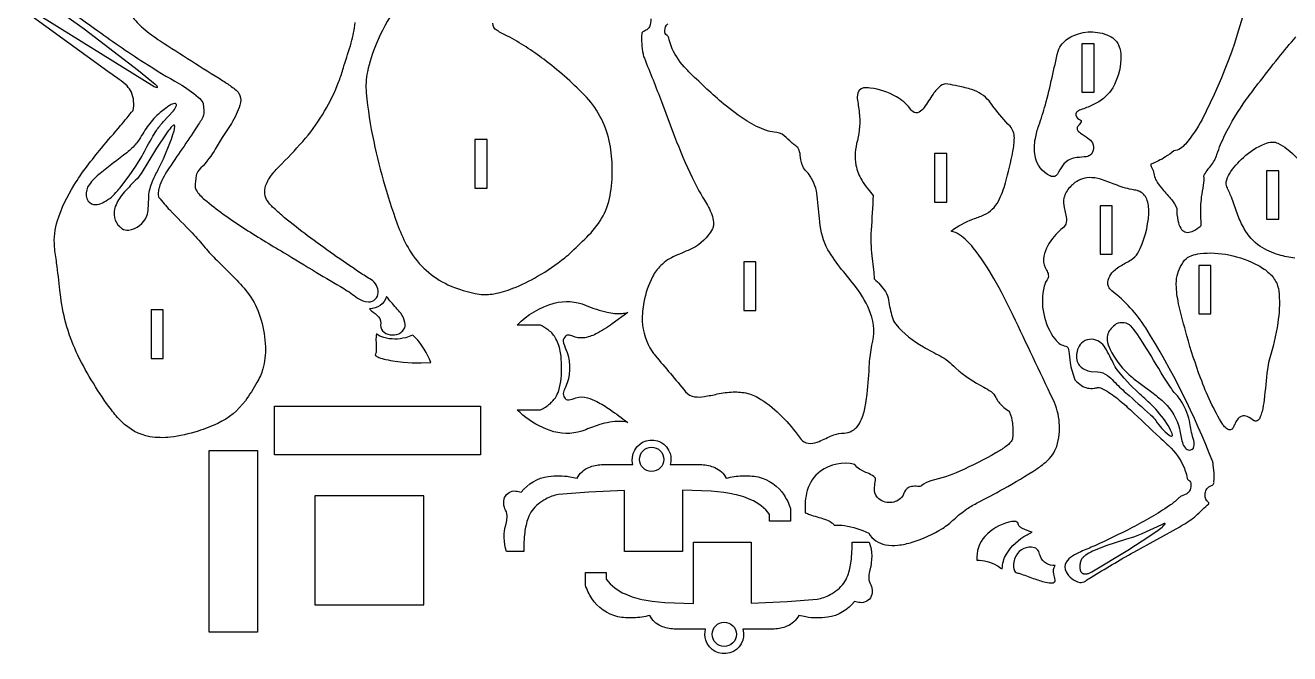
# Model space of a CAD drawing. Extents: x 8 to 111, y -36 to 70.
# Drawn here: x 12.7 to 65, y -36 to -10.1 of the extents above; entities that cross this region are included whole.
import ezdxf

# ---------------------------------------------------------------- set-up
doc = ezdxf.new("R2010")
doc.units = 0
doc.header["$MEASUREMENT"] = 0
doc.layers.get('0').update_dxf_attribs({"linetype": 'CONTINUOUS'})

msp = doc.modelspace()

# ---------------------------------------------------------------- linework, layer by layer
for points in [[(63.362, -8.292, -0.06998), (61.338, -13.997, -0.054587), (60.653, -15.015, -0.060533), (60.452, -15.197, -0.121482), (60.17, -15.297, -0.017862), (59.832, -15.543, -0.052111), (59.225, -15.841, 0.084045), (59.234, -15.944), (59.293, -16.05, -0.07001), (59.362, -16.295, 0.083688), (59.451, -16.527, 0.054453), (59.699, -16.877, -0.011189), (60.087, -17.32, -0.080114), (60.293, -17.666, 0.047416), (60.339, -18.173, 0.07289), (60.456, -18.486, 0.34604), (60.861, -18.641, 0.088409), (61.14, -18.502, 0.023316), (61.303, -18.379, -0.012067), (61.289, -17.597, -0.027321), (61.322, -17.195, 0.002834), (61.403, -16.711, 0.056011), (61.415, -16.329, -0.071074), (61.704, -15.912, 0.082801), (61.956, -15.437, -0.039303), (62.284, -14.637, -0.041317), (63.166, -13.178, -0.01279), (63.649, -12.533, -0.002575), (64.491, -11.452, -0.004557), (65.217, -10.588, 0.037227)], [(13.791, -8.997, -0.012383), (15.609, -10.246, 0.01223), (17.647, -11.646, 0.014301), (19.107, -12.523, -0.042411), (19.9, -13.085, -0.088325), (20.072, -13.304, -0.076044), (20.094, -13.381, -0.015369), (20.123, -13.656, -0.136441), (20.035, -13.981, -0.018535), (19.903, -14.193, -0.004199), (18.688, -15.991, 0.056207), (18.307, -16.705, 0.042412), (18.239, -16.953, 0.058848), (18.243, -17.18, 0.101927), (18.259, -17.212, 0.020438), (18.708, -17.729, 0.001728), (19.636, -18.681, -0.020685), (20.17, -19.289, 0.02085), (20.648, -19.806, -0.00626), (21.476, -20.623, -0.039956), (22.053, -21.327, -0.082891), (22.484, -22.28, -0.058029), (22.663, -23.383, -0.073607), (22.554, -24.296, -0.06477), (22.312, -24.847, -0.025886), (21.835, -25.604, -0.122847), (20.698, -26.54, -0.042927), (19.88, -26.857, -0.04576), (18.74, -27.112, -0.066833), (17.894, -27.091, -0.15539), (16.721, -26.465, -0.040173), (16.3, -25.982, -0.047028), (14.916, -23.726, -0.081292), (14.21, -21.33), (14.174, -21.048, 0.005529), (14.04, -19.919, -0.015685), (13.953, -19.249, -0.097684), (14.075, -18.167, -0.061349), (14.754, -16.721, -0.026208), (15.297, -15.929, -0.013982), (15.891, -15.181, -0.00225), (16.678, -14.25, 0.007118), (17.194, -13.623, 0.158315), (17.126, -12.876, 0.086471), (16.946, -12.615, 0.049518), (16.624, -12.343, -0.002364), (16.156, -12.021), (12.745, -9.54, -0.234918)], [(17.139, -9.723, 0.053471), (17.611, -10.23, 0.031193), (18.313, -10.752, 0.005735), (20.909, -12.4, -0.016271), (21.3, -12.672, -0.02397), (21.496, -12.833, -0.055798), (21.567, -12.917, -0.188357), (21.631, -13.304, -0.075838), (21.305, -14.076, -0.013639), (20.879, -14.743, 0.016874), (20.542, -15.299, -0.05711), (19.909, -16.091, 0.143129), (19.806, -16.313, 0.024664), (19.757, -16.767, 0.147362), (19.801, -16.917, 0.073921), (20.142, -17.298, 0.029468), (21.732, -18.455, 0.010233), (23.411, -19.486, -0.002494), (24.768, -20.31, -0.00755), (25.896, -20.975, -0.015708), (26.469, -21.368, 0.136557), (26.916, -21.525, 0.202531), (27.196, -21.417, 0.202531), (27.314, -21.142, 0.257056), (27.041, -20.616, -0.018466), (26.551, -20.309, -0.011831), (24.403, -18.801, -0.012523), (23.454, -18.051, -0.011359), (23.001, -17.651, -0.059781), (22.708, -17.306, -0.219913), (22.701, -16.655, -0.052083), (22.831, -16.414, -0.045968), (23.214, -15.954, 0.014814), (24.207, -14.901, 0.082566), (25.629, -12.593, 0.009935), (25.822, -12.074, 0.020498), (25.901, -11.788, 0.001991), (26.205, -10.833, 0.048804), (26.36, -10, 0.041593)], [(28.019, -9.417, 0.052119), (27.237, -10.891, 0.048738), (26.87, -12.033, 0.069553), (26.823, -12.901, 0.030199), (27.133, -14.908, 0.039197), (28.188, -18.519, 0.040842), (28.613, -19.393, 0.148619), (30.2, -20.818, 0.064931), (31.488, -21.206, 0.081587), (32.097, -21.192, 0.051308), (32.882, -20.965, 0.041327), (33.9, -20.47, 0.039479), (35.025, -19.706, 0.020029), (35.309, -19.45, 0.008735), (36.022, -18.761, 0.066326), (36.604, -17.971, 0.084353), (36.915, -17.015, 0.046386), (36.979, -15.894, 0.044458), (36.859, -14.874, 0.138648), (35.828, -12.979, 0.036036), (34.153, -11.515, 0.03862), (32.656, -10.554, -0.013076), (32.227, -10.331, -0.256246), (32.05, -10.028, -0.097939)], [(38.571, -9.841, -0.140348), (38.517, -10.179, -0.115718), (38.415, -10.293, -0.016804), (38.248, -10.386, 0.169919), (38.203, -10.45, 0.066528), (38.255, -11.291, 0.032101), (38.31, -11.472, -0.004185), (39.017, -13.261), (39.56, -14.702, 0.022577), (40.282, -16.397, 0.024484), (40.873, -17.461, -0.074094), (41.141, -18.089, -0.078605), (41.163, -18.372, -0.085388), (41.121, -18.515, -0.157876), (40.284, -19.319, -0.015027), (39.587, -19.622, 0.088726), (38.986, -20.026, 0.077435), (38.647, -20.486, 0.071898), (38.291, -21.532, 0.056234), (38.223, -22.316, 0.136048), (38.628, -23.569, 0.025751), (38.76, -23.743, -0.003037), (40.01, -25.233, 0.185472), (40.383, -25.442, 0.073927), (40.786, -25.432, 0.013651), (41.317, -25.327, -0.038402), (41.976, -25.243, -0.065435), (42.576, -25.301, -0.074086), (43.122, -25.549, -0.057981), (44.001, -26.268, -0.041948), (44.698, -27.099, 0.096682), (44.903, -27.298, 0.175819), (45.267, -27.359, 0.069264), (45.602, -27.251, -0.013037), (46.137, -27.015, -0.098865), (46.557, -26.941, 0.227542), (47.134, -26.625, 0.073116), (47.318, -26.266, 0.049065), (47.457, -25.71, 0.014524), (47.506, -25.329, 0.010672), (47.606, -24.075, -0.035374), (47.709, -23.316, 0.162658), (47.651, -21.999, 0.071378), (47.055, -20.937, 0.01417), (46.456, -20.184, -0.039248), (45.892, -19.372, -0.109259), (45.553, -18.222, -0.001575), (45.45, -17.16, 0.109601), (45.161, -16.337, 0.058406), (44.961, -16.104, -0.106958), (44.825, -15.867, -0.051112), (44.749, -15.469, 0.085943), (44.67, -15.204, 0.137702), (44.522, -15.06, -0.033512), (44.384, -14.951, 0.015383), (44.085, -14.673, 0.194987), (43.669, -14.522, -0.062122), (43.353, -14.453, -0.062368), (42.56, -14.07, -0.032152), (41.59, -13.36, -0.022879), (40.221, -12.094, -0.008273), (39.95, -11.826, -0.088822), (39.413, -10.965, -0.053829), (39.32, -10.628, 0.220538), (39.246, -10.539, -0.271521), (39.151, -10.323, -0.178558), (39.274, -10.047, -0.118018)], [(65.175, -19.719, -0.057275), (64.51, -19.583, -0.071349), (63.727, -19.228, -0.124192), (63.082, -18.516, -0.041646), (62.822, -17.947), (62.55, -17.205, 0.018014), (62.357, -16.772, -0.131984), (62.337, -16.573, -0.094232), (62.47, -16.236, -0.073047), (63.052, -15.563, -0.082455), (63.931, -14.997, -0.081448), (64.233, -14.928, -0.11459), (64.47, -14.978, -0.066452), (64.84, -15.206, -0.086175), (65.658, -16.113, -0.060101)]]:
    msp.add_lwpolyline(points, format="xyb")
for points in [[(17.414, -11.994), (15.177, -10.271), (14.467, -9.766), (13.827, -9.346, 0.027276), (13.361, -9.083, 0.025132), (13.146, -8.996, 0.246844), (12.865, -9.052, 0.338963), (12.837, -9.212, 0.098868), (12.984, -9.412, 0.047204), (13.348, -9.709), (18.067, -12.637, 0.053158), (18.198, -12.673, 0.332463), (18.211, -12.662, 0.203211), (18.192, -12.63, 0.037616), (18.106, -12.55)], [(56.226, -14.265, 0.201448), (56.175, -14.388, 0.182615), (56.232, -14.492, 0.048163), (56.315, -14.56, -0.017302), (56.627, -14.767, -0.106652), (56.809, -14.968, -0.208465), (56.827, -15.31, -0.238412), (56.669, -15.503, -0.071048), (56.572, -15.533, -0.020422), (56.172, -15.571, 0.086864), (55.878, -15.644, 0.119227), (55.572, -15.913, 0.008309), (55.365, -16.253, -0.119266), (55.253, -16.348, -0.195748), (55.07, -16.328, -0.245914), (54.445, -15.501, -0.096477), (54.456, -14.778, -0.041475), (54.599, -14.249, 0.007767), (54.87, -13.396, 0.014412), (55.145, -12.265, -0.001853), (55.393, -11.183, -0.11905), (55.568, -10.871, -0.116234), (56.05, -10.529, -0.226367), (57.592, -10.587, -0.206383), (57.942, -11.069, -0.082071), (57.987, -11.523, -0.112914), (57.652, -12.696, -0.121606), (56.972, -13.327, -0.029837), (56.748, -13.438, -0.006524), (56.276, -13.619, 0.099306), (56.155, -13.703, 0.238744), (56.13, -13.82, 0.267261), (56.307, -14.011, -0.402861), (56.345, -14.09, -0.090508)], [(47.755, -17.13, -0.005192), (47.673, -18.566, 0.040364), (47.703, -19.631), (47.771, -20.201, -0.013822), (47.803, -20.58, -0.066446), (48.262, -21.097, -0.095429), (48.396, -21.456, 0.03458), (48.539, -22.148, 0.087039), (48.693, -22.452, 0.089503), (49.834, -23.385, 0.007519), (50.526, -23.756, -0.04621), (50.851, -23.966, -0.011476), (51.168, -24.26, 0.061893), (52.326, -25.049, -0.031087), (52.624, -25.228, -0.123813), (52.822, -25.477, 0.080509), (53.093, -25.835, 0.042425), (53.33, -26.004, -0.14463), (53.393, -26.073, -0.077169), (53.505, -26.529, -0.053784), (53.517, -27.143, -0.122168), (53.455, -27.285, -0.062647), (53.21, -27.514, -0.037068), (52.824, -27.76, -0.024393), (51.336, -28.515, -0.042734), (50.134, -28.915, 0.116168), (49.755, -29.114, -0.161787), (49.606, -29.141, 0.064963), (49.335, -29.149, 0.243564), (49.047, -29.372, -0.042897), (48.97, -29.542, -0.213048), (48.546, -29.8, -0.205086), (47.987, -29.66, -0.206603), (47.818, -29.307, -0.035713), (47.816, -29.188, -0.018705), (47.853, -28.881, 0.104334), (47.849, -28.8, 0.105457), (47.78, -28.729, 0.067315), (47.547, -28.602, -0.040494), (47.195, -28.428, -0.100922), (46.997, -28.237, 0.220634), (45.576, -28.514, 0.165031), (45.038, -29.306, 0.090437), (44.956, -30.226, 0.037949), (45.135, -30.3, 0.016013), (45.745, -30.489, -0.085591), (46.049, -30.64, -0.05419), (46.153, -30.742, -0.0549), (46.574, -30.759, -0.086619), (47.574, -31.073, 0.220654), (48.266, -31.548, 0.078704), (48.779, -31.566, 0.050029), (49.37, -31.444, 0.064092), (50.624, -30.873, 0.047455), (51.094, -30.504, -0.030573), (51.627, -30.071, -0.031097), (52.079, -29.807, 0.018267), (53.137, -29.241, 0.017584), (54.522, -28.411, 0.027586), (54.901, -28.123, 0.12305), (55.339, -27.488, 0.186256), (55.191, -25.561, -0.000508), (53.535, -22.082, 0.018696), (52.746, -20.567, 0.035354), (51.888, -19.291, 0.065465), (51.324, -18.754, 0.096463), (50.973, -18.606, -0.06976), (51.88, -18.109, 0.011851), (52.33, -17.937, 0.168725), (52.927, -17.367, 0.051135), (53.224, -16.606, 0.01948), (53.527, -15.322, 0.039038), (53.59, -14.754, 0.178475), (53.411, -14.275, -0.034457), (52.755, -13.519, 0.021962), (52.541, -13.235, 0.137774), (51.835, -12.766, 0.031602), (51.261, -12.623, 0.00712), (50.845, -12.534, 0.189697), (50.539, -12.614, 0.082559), (50.231, -12.95, -0.009705), (49.861, -13.502, -0.099427), (49.651, -13.701, -0.318624), (49.394, -13.675, -0.072566), (49.269, -13.536, 0.106226), (48.716, -13.058, 0.093936), (47.638, -12.699, 0.05247), (47.36, -12.698, 0.333826), (47.104, -13.001, 0.048223), (47.103, -13.13, 0.00308), (47.183, -13.716, -0.093037), (47.107, -14.86, 0.111204), (47.048, -15.885, 0.09018), (47.285, -16.501, 0.033486), (47.533, -16.862, 0.01282)], [(16.642, -16.831), (17.029, -16.319), (17.307, -15.925), (17.554, -15.522, -0.006566), (18.011, -14.692), (18.165, -14.451, -0.029747), (18.441, -14.094), (18.866, -13.636, 0.113674), (18.985, -13.424, 0.508441), (18.915, -13.337, 0.113243), (18.724, -13.41, 0.027645), (18.588, -13.502), (18.313, -13.715, 0.065161), (17.834, -14.232, 0.025705), (17.459, -14.814, -0.059302), (17.15, -15.176, -0.018791), (16.937, -15.368, 0.00429), (15.84, -16.222, 0.063168), (15.381, -16.689, 0.183138), (15.262, -17.146, 0.107723), (15.344, -17.366, 0.25072), (15.641, -17.508, 0.103439), (15.929, -17.439, 0.102437), (16.487, -17.016, 0.02386)], [(16.738, -18.501, 0.18774), (17.004, -18.563, 0.276516), (17.763, -17.979, 0.069667), (17.821, -17.672, 0.007557), (17.844, -17.158, -0.081884), (17.997, -16.549, -0.018454), (18.236, -16.066, 0.011487), (18.446, -15.62), (18.741, -14.907, 0.015783), (18.874, -14.514, 0.029377), (18.92, -14.301, 0.096755), (18.913, -14.242, 0.240402), (18.892, -14.226, 0.240402), (18.868, -14.233, 0.09196), (18.76, -14.331, 0.027685), (18.56, -14.589), (18.169, -15.18), (17.524, -16.229, -0.047236), (17.297, -16.507, 0.018186), (16.769, -17.073, 0.091777), (16.463, -17.589, 0.129461), (16.429, -18.048, 0.1538), (16.642, -18.419, 0.029444)], [(55.888, -16.79, 0.137365), (55.637, -17.238, 0.098613), (55.642, -17.628), (55.731, -18.021, -0.144331), (55.711, -18.314, -0.06957), (55.657, -18.404, -0.048331), (55.461, -18.581, 0.093174), (54.919, -19.303, 0.080864), (54.792, -19.76, 0.172237), (54.921, -20.218, -0.069705), (54.991, -20.403, -0.221879), (54.938, -20.615, 0.090477), (54.819, -20.877, 0.222831), (55.267, -23.07, 0.07692), (55.476, -23.266, 0.069311), (55.711, -23.355, -0.227253), (55.809, -23.443, -0.076008), (55.842, -23.559, 0.009059), (55.892, -24.029, 0.057789), (56.089, -24.74, 0.05479), (56.363, -24.98, 0.180635), (56.877, -25.089, 0.026573), (57.027, -25.063, -0.137646), (57.262, -25.123, -0.04216), (57.848, -25.52, -0.018517), (58.384, -25.987, -0.004389), (59.596, -27.13, -0.016031), (60.062, -27.566, -0.100155), (60.647, -28.492, -0.032915), (60.726, -28.809, 0.185182), (60.801, -28.902, -0.251556), (60.882, -29.039, -0.079899), (60.849, -29.28, -0.185993), (60.705, -29.444), (60.454, -29.564, 0.059131), (60.354, -29.638, -0.047038), (59.992, -29.936, -0.033165), (58.446, -30.844, -0.01283), (56.905, -31.588, -0.009603), (56.327, -31.836, 0.028891), (55.983, -32.015, 0.104239), (55.727, -32.272, 0.270856), (55.725, -32.661, 0.213908), (56.286, -33.102, 0.198089), (56.52, -33.05, -0.023847), (56.74, -32.901, -0.010081), (58.521, -31.854), (60.417, -30.806, 0.039102), (61.022, -30.406, 0.027317), (61.37, -30.082, 0.01784), (61.614, -29.856, 0.285859), (61.619, -29.824, 0.061407), (61.54, -29.735, -0.224279), (61.472, -29.418, -0.105896), (61.533, -29.246, -0.133514), (61.735, -29.102, 0.223868), (61.829, -29.01, 0.11803), (61.832, -28.954, 0.025275), (61.827, -28.473), (61.8, -28.264, 0.08295), (61.782, -28.125, 0.045035), (59.012, -22.592, 0.084456), (57.611, -21.072, -0.114798), (57.47, -20.894, -0.070697), (57.447, -20.806, -0.234841), (57.747, -20.198, -0.04252), (57.959, -20.05, 0.007956), (58.407, -19.788, 0.107084), (58.683, -19.514, 0.109059), (59.14, -17.885, 0.08219), (59.076, -17.348, 0.198336), (58.775, -16.977, 0.056768), (58.658, -16.933, 0.014579), (58.435, -16.893, -0.041079), (57.748, -16.68, 0.020445), (57.152, -16.465, 0.075262), (56.672, -16.396, 0.172525), (56.022, -16.662, 0.030369)], [(62.621, -26.719, -0.198409), (62.515, -26.81, -0.209662), (62.388, -26.78, -0.048985), (62.232, -26.645, -0.044552), (62.191, -26.591, -0.046471), (61.277, -24.666, -0.02168), (60.714, -22.927, -0.01391), (60.37, -21.6, -0.049436), (60.276, -20.813, -0.02277), (60.287, -20.559, -0.128545), (60.62, -19.809, -0.128375), (60.891, -19.623, -0.063428), (61.256, -19.53, -0.079199), (62.45, -19.591, -0.076106), (63.669, -20.024, -0.04988), (64.11, -20.337, -0.094371), (64.421, -20.751, -0.085385), (64.521, -21.207, -0.054876), (64.466, -22.389, -0.041249), (64.114, -23.93, 0.045548), (64.036, -24.317, -0.003353), (63.903, -25.567, -0.032609), (63.816, -26.047, -0.024601), (63.744, -26.273, -0.075077), (63.657, -26.413, -0.349079), (63.49, -26.438, 0.054701), (63.208, -26.261, 0.374033), (62.797, -26.381, 0.047324), (62.687, -26.586, -0.021693)], [(26.96, -21.809, 0.092345), (27.04, -21.893, -0.045442), (27.327, -22.137, -0.239577), (27.417, -22.493, 0.265933), (27.558, -22.775, 0.310974), (28.247, -22.794, 0.092102), (28.383, -22.657, 0.193938), (28.42, -22.38, 0.125558), (28.252, -21.998, 0.018138), (27.853, -21.543, -0.03528), (27.666, -21.3, -0.344198)], [(33.052, -22.484, -0.13128), (34.581, -21.578, -0.164735), (35.902, -21.671, 0.042539), (36.771, -21.956, 0.067576), (37.388, -22.002, 0.031286), (37.62, -21.97), (36.986, -22.432, -0.034526), (36.31, -22.85, -0.087948), (35.78, -23.015, -0.130549), (35.357, -22.936, 0.068799), (35.161, -22.898, 0.250149), (35.019, -22.978, 0.265347), (34.973, -23.227, 0.009207), (35.12, -23.619, -0.197972), (35.046, -25.041, 0.017339), (34.969, -25.256, 0.239261), (35.011, -25.478, 0.308513), (35.188, -25.568, 0.063931), (35.475, -25.486, -0.150835), (35.965, -25.487, -0.052495), (36.344, -25.637, -0.027707), (36.891, -25.968, -0.006095), (37.62, -26.498, 0.106948), (36.773, -26.514, 0.029634), (36.363, -26.626, 0.009975), (35.729, -26.862, -0.161924), (34.415, -26.836, -0.095585), (33.292, -26.197, -0.02086), (33.06, -25.985, -0.001534), (34.022, -25.984, 0.055758), (34.417, -25.728, 0.140714), (34.772, -25.181, 0.056474), (34.875, -24.685, 0.056712), (34.851, -23.633, 0.085731), (34.66, -23.045, 0.1003), (34.352, -22.691, 0.04357), (34.022, -22.484)], [(57.59, -22.625, 0.235958), (57.423, -23.104, 0.083541), (57.543, -23.495, 0.093093), (58.272, -24.476, 0.018265), (58.527, -24.698), (58.79, -24.901), (59.326, -25.298, -0.026097), (59.783, -25.688, -0.142852), (60.404, -26.771, 0.015115), (60.527, -27.33, 0.119757), (60.655, -27.562, 0.159155), (60.808, -27.644, 0.388891), (61.004, -27.5, 0.134739), (60.998, -27.251, 0.014104), (60.943, -27.075, -0.019506), (60.817, -26.437, 0.100918), (60.437, -25.561, 0.016972), (60.194, -25.262, -0.01824), (60.033, -25.045), (59.761, -24.631, 0.001829), (58.911, -23.23), (58.656, -22.842, 0.045371), (58.394, -22.517, 0.051541), (58.294, -22.442, 0.132333), (57.943, -22.388, 0.169739), (57.677, -22.533, 0.01339)], [(27.244, -22.85, 0.045112), (27.223, -23.112, -0.014033), (27.238, -23.493, -0.102639), (27.193, -23.729, 0.095299), (27.346, -23.817, 0.034301), (27.633, -23.904, 0.017894), (28.022, -23.974), (28.353, -24.012), (28.714, -24.036), (29.094, -24.045), (29.485, -24.034, 0.108204), (28.848, -22.991, 0.029236), (28.737, -22.894, -0.07415), (28.453, -23.004, -0.13248), (27.551, -23, -0.079542)], [(56.425, -23.174, 0.139128), (56.228, -23.431, 0.182858), (56.188, -23.984, 0.214725), (56.499, -24.32, 0.085602), (56.765, -24.396), (57.026, -24.409, -0.145048), (57.436, -24.57, -0.045237), (57.686, -24.794, 0.017214), (58.194, -25.28, -0.005358), (59.214, -26.191, -0.038898), (59.435, -26.427, 0.097392), (59.979, -27.025, 0.094362), (60.079, -27.07, 0.548858), (60.115, -27.021, 0.074103), (60.08, -26.908, 0.047071), (59.882, -26.545, 0.053381), (59.252, -25.773, 0.005933), (58.704, -25.268), (58.388, -24.957), (58.119, -24.67), (57.898, -24.414, -0.046173), (57.71, -24.127, 0.008622), (57.342, -23.422, 0.241275), (56.784, -23.069, 0.169129)], [(37.492, -29.313), (36.016, -29.377), (34.768, -29.482, 0.102483), (34.238, -29.666, 0.030798), (33.921, -29.874, 0.139465), (33.509, -30.451, 0.060495), (33.37, -31.044, 0.031206), (33.33, -31.831), (32.619, -31.831, -0.156951), (32.598, -30.685, 0.035578), (32.645, -30.423, 0.137117), (32.581, -30.124, -0.223674), (32.54, -29.603, -0.331303), (32.998, -29.332, -0.077138), (33.226, -29.385, -0.196319), (34.343, -28.728, -0.079419), (35.236, -28.743, -0.019512), (35.532, -28.801, -0.181611), (36.019, -28.356, -0.078015), (36.542, -28.24), (37.839, -28.242, -0.41005), (38.382, -27.259, -0.41005), (39.373, -27.788, -0.144543), (39.379, -28.242), (40.676, -28.24, -0.081979), (41.22, -28.363, -0.173708), (41.686, -28.801, -0.044695), (42.355, -28.701, -0.060734), (43.008, -28.753, -0.194036), (44.078, -29.505, -0.061207), (44.344, -30.052), (44.344, -30.581), (43.482, -30.581), (43.482, -30.302, 0.131695), (42.705, -29.69, 0.059214), (41.914, -29.45, 0.014861), (41.59, -29.396), (41.061, -29.342), (39.881, -29.3), (39.881, -31.831), (37.492, -31.831)], [(38.109, -28.026, -0.414214), (38.609, -27.526, -0.414214), (39.109, -28.026, -0.414214), (38.609, -28.526, -0.414214)], [(54.328, -31.035, -0.043883), (53.925, -30.882, -0.052811), (53.811, -30.804, -0.1331), (53.752, -30.691, 0.345349), (53.593, -30.586, 0.068922), (53.366, -30.619, 0.14651), (52.37, -31.205, 0.199328), (52.038, -32.184, -0.126383), (52.859, -32.407, -0.026389), (53.09, -32.547, -0.13535), (53.261, -31.935, -0.137086), (54.112, -31.138, -0.025124)], [(42.726, -33.958), (44.202, -33.894), (45.45, -33.79, 0.102483), (45.98, -33.605, 0.030798), (46.296, -33.397, 0.139462), (46.709, -32.821, 0.060495), (46.847, -32.228, 0.031206), (46.887, -31.441), (47.598, -31.441, -0.156951), (47.619, -32.587, 0.035578), (47.573, -32.848, 0.137117), (47.637, -33.147, -0.223674), (47.678, -33.669, -0.331303), (47.22, -33.939, -0.077105), (46.991, -33.886, -0.196315), (45.874, -34.543, -0.079419), (44.982, -34.529, -0.019512), (44.685, -34.47, -0.181611), (44.198, -34.916, -0.078015), (43.675, -35.032), (42.379, -35.029, -0.410051), (41.836, -36.013, -0.410051), (40.845, -35.484, -0.144527), (40.838, -35.029), (39.542, -35.032, -0.081973), (38.998, -34.908, -0.173707), (38.532, -34.47, -0.044693), (37.863, -34.57, -0.060736), (37.21, -34.519, -0.194036), (36.14, -33.767, -0.061197), (35.873, -33.219), (35.873, -32.691), (36.736, -32.691), (36.736, -32.97, 0.13169), (37.513, -33.582, 0.059214), (38.304, -33.822, 0.014861), (38.628, -33.875), (39.157, -33.93), (40.337, -33.971), (40.337, -31.441), (42.726, -31.441)], [(55.273, -32.4, -0.330046), (54.67, -32.04, -0.048862), (54.594, -31.824, 0.232262), (54.415, -31.671, 0.352978), (53.654, -32.015, 0.1721), (53.561, -32.545, 0.201612), (53.663, -32.699, 0.11365), (53.728, -32.716, -0.02897), (53.809, -32.737, -0.010854), (54.371, -32.937, 0.022063), (54.88, -33.096, 0.076753), (55.169, -33.125, 0.294353), (55.269, -33.042, 0.116863), (55.268, -32.997, 0.008899), (55.214, -32.761, -0.186082)], [(42.109, -35.246, -0.414214), (41.609, -35.746, -0.414214), (41.109, -35.246, -0.414214), (41.609, -34.746, -0.414214)]]:
    msp.add_lwpolyline(points, format="xyb", close=True)
for points in [[(56.878, -10.874), (56.378, -10.874), (56.378, -12.874), (56.878, -12.874)], [(31.314, -16.829), (31.814, -16.829), (31.814, -14.829), (31.314, -14.829)], [(50.794, -15.406), (50.294, -15.406), (50.294, -17.406), (50.794, -17.406)], [(64.507, -16.118), (64.007, -16.118), (64.007, -18.118), (64.507, -18.118)], [(57.632, -17.563), (57.132, -17.563), (57.132, -19.563), (57.632, -19.563)], [(42.411, -21.878), (42.911, -21.878), (42.911, -19.878), (42.411, -19.878)], [(61.701, -20.023), (61.201, -20.023), (61.201, -22.023), (61.701, -22.023)], [(17.937, -23.857), (18.437, -23.857), (18.437, -21.857), (17.937, -21.857)], [(23.038, -25.832), (31.539, -25.832), (31.539, -27.832), (23.038, -27.832)], [(20.331, -35.159), (20.331, -27.659), (22.331, -27.659), (22.331, -35.159)], [(29.203, -29.531), (24.703, -29.531), (24.703, -34.031), (29.203, -34.031)], [(58.855, -31.097), (58.714, -31.156), (58.552, -31.216), (58.182, -31.337), (57.37, -31.597), (56.99, -31.74), (56.819, -31.816), (56.74, -31.855), (56.667, -31.895), (56.599, -31.936), (56.537, -31.977), (56.509, -31.998), (56.482, -32.02), (56.457, -32.041), (56.434, -32.063), (56.412, -32.085), (56.393, -32.108), (56.375, -32.13), (56.36, -32.153), (56.353, -32.165), (56.347, -32.176), (56.341, -32.188), (56.336, -32.2), (56.331, -32.212), (56.327, -32.224), (56.323, -32.236), (56.32, -32.248), (56.311, -32.295), (56.303, -32.339), (56.297, -32.381), (56.294, -32.421), (56.292, -32.458), (56.293, -32.493), (56.295, -32.526), (56.299, -32.556), (56.302, -32.57), (56.305, -32.584), (56.308, -32.597), (56.312, -32.61), (56.316, -32.622), (56.321, -32.633), (56.326, -32.644), (56.332, -32.655), (56.338, -32.664), (56.344, -32.674), (56.351, -32.683), (56.358, -32.691), (56.365, -32.699), (56.373, -32.706), (56.381, -32.712), (56.389, -32.719), (56.398, -32.724), (56.407, -32.729), (56.416, -32.734), (56.426, -32.738), (56.436, -32.742), (56.446, -32.745), (56.456, -32.748), (56.467, -32.75), (56.478, -32.752), (56.49, -32.753), (56.501, -32.753), (56.513, -32.754), (56.525, -32.753), (56.537, -32.753), (56.563, -32.75), (56.589, -32.745), (56.616, -32.739), (56.644, -32.731), (56.673, -32.721), (56.702, -32.709), (56.732, -32.696), (56.763, -32.681), (56.794, -32.665), (58.271, -31.767), (59.184, -31.181), (59.523, -30.949), (59.642, -30.86), (59.686, -30.824), (59.72, -30.794), (59.767, -30.747), (59.784, -30.728), (59.796, -30.713), (59.801, -30.706), (59.805, -30.7), (59.807, -30.697), (59.808, -30.694), (59.809, -30.692), (59.809, -30.691), (59.81, -30.689), (59.81, -30.688), (59.81, -30.687), (59.811, -30.686), (59.811, -30.685), (59.811, -30.684), (59.811, -30.684), (59.811, -30.684), (59.811, -30.683), (59.811, -30.683), (59.811, -30.682), (59.811, -30.682), (59.811, -30.682), (59.81, -30.681), (59.81, -30.681), (59.81, -30.681), (59.81, -30.68), (59.81, -30.68), (59.81, -30.68), (59.81, -30.679), (59.809, -30.679), (59.809, -30.679), (59.809, -30.678), (59.809, -30.678), (59.808, -30.678), (59.808, -30.678), (59.808, -30.677), (59.808, -30.677), (59.807, -30.677), (59.807, -30.677), (59.807, -30.676), (59.806, -30.676), (59.806, -30.676), (59.806, -30.676), (59.805, -30.676), (59.805, -30.676), (59.804, -30.675), (59.803, -30.675), (59.802, -30.675), (59.801, -30.675), (59.8, -30.675), (59.799, -30.675), (59.796, -30.675), (59.794, -30.675), (59.791, -30.675), (59.788, -30.675), (59.784, -30.676), (59.777, -30.677), (59.769, -30.679), (59.76, -30.682), (59.739, -30.689), (59.716, -30.698), (59.659, -30.721)]]:
    msp.add_lwpolyline(points, close=True)

doc.saveas('drawing.dxf')
